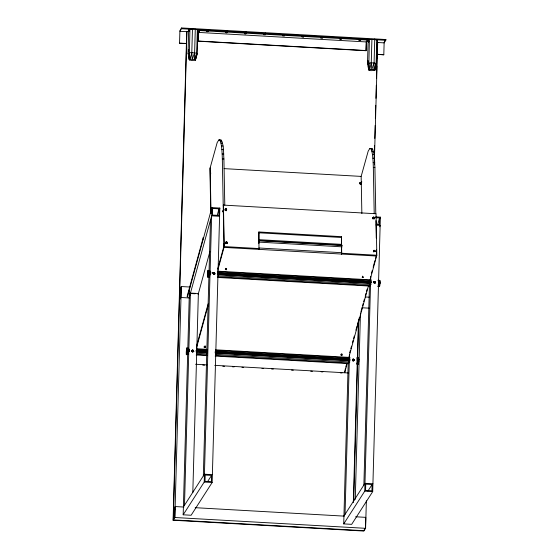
<?xml version="1.0" encoding="UTF-8"?>
<svg xmlns="http://www.w3.org/2000/svg" width="559" height="559" viewBox="0 0 559 559"><rect width="100%" height="100%" fill="white"/><g stroke="black" fill="none" stroke-linecap="round" stroke-linejoin="round"><path stroke-width="0.84" d="M197.341 29.732L196.684 53.224L195.58 59.785L192.317 59.149L189.263 59.673L189.941 29.313L195.28 29.25L197.341 29.732L197.844 30.361L197.187 53.846L195.28 60.253L191.457 60.491L189.263 59.673L188.048 53.329L188.697 29.844L189.941 29.313M376.794 39.906L376.144 63.398L375.033 69.966L371.777 69.323L368.716 69.847L369.401 39.486L374.74 39.423L376.794 39.906L377.297 40.534L376.64 64.019L374.733 70.427L370.917 70.665L368.716 69.847L367.501 63.502L368.157 40.017L369.401 39.486M186.503 43.602L179.551 43.204L179.9 30.682L181.647 27.95L385.906 39.528L384.243 42.875L377.29 42.477M186.937 31.688L179.984 31.29L181.647 27.95M366.362 500.808L365.593 528.318L363.839 531.05L173.094 520.233L186.741 31.674L189.571 31.479M186.958 31.332L173.311 519.891L364.056 530.708M173.709 509.542L173.444 518.941L174.757 516.893L175.023 507.495L173.709 509.542L175.449 509.647M179.851 289.534L179.593 298.932L180.906 296.885L181.165 287.487L179.851 289.534L181.591 289.632M173.094 520.233L174.848 517.508L181.298 286.536L190.011 287.033M188.621 51.344L188.669 49.604M195.28 29.25L194.623 52.735L192.317 59.149L191.8 52.574L192.457 29.089M189.466 351.541L187.083 351.345C186.783 339.145 185.399 363.399 187.083 351.345L189.459 351.122M187.342 297.074L211.882 207.606L219.827 208.06L212.161 482.494L191.122 515.244L183.177 514.797L187.67 353.875M187.817 348.655L189.452 289.296M184.491 505.259L190.416 293.084L198.368 293.531L192.806 492.668M198.333 41.212L198.592 31.814L199.905 29.767L198.683 32.429L198.333 41.212L366.026 50.722L366.376 41.939L367.605 39.277M199.605 31.108L199.081 30.878L199.102 30.095M193.631 350.821L192.799 351.772L191.877 351.185L191.891 350.619C193.162 348.725 193.554 352.498 193.631 350.821L193.449 350.276L192.387 350.032L191.779 351.394L192.003 350.444M206.963 31.66C204.894 30.871 210.436 31.611 206.963 31.66L206.991 30.878M207.655 31.674L207.675 30.892M208.158 31.59L208.186 30.808M210.701 273.987L208.325 273.791C208.025 261.591 206.641 285.845 208.325 273.791L210.701 273.568M203.336 475.919L208.905 276.649M209.073 270.563L210.484 220.092M183.177 514.797L204.217 482.04L211.882 207.606M212.651 208.479L212.469 215.061L218.828 215.425L219.009 208.835L212.651 208.479L212.189 210.163M211.561 475.402L211.386 481.662L205.027 481.306L205.202 475.038L211.561 475.402L207.822 481.222M226.039 32.743C223.97 31.954 229.511 32.695 226.039 32.743L226.06 31.961M226.723 32.757L226.751 31.975M244.576 33.722L246.4 33.603L244.576 33.722L244.597 32.932M245.115 33.826L245.135 33.044M245.799 33.84L245.82 33.058M339.802 38.976C343.492 38.18 339.844 40.527 339.823 38.194M339.949 39.123L339.97 38.34L341.193 38.459L341.172 39.242M340.124 38.85L340.145 38.068M340.487 39.235L340.508 38.452M340.759 38.816L340.78 38.026M375.599 216.892L380.372 217.158L372.706 491.599L351.667 524.349L343.722 523.895L348.215 362.973M345.036 514.364L349.501 354.357M358.878 40.059C362.56 39.263 358.92 41.611 358.899 39.277M359.018 40.206L359.039 39.423L360.779 39.458L360.758 40.241M359.199 39.934L359.22 39.151M359.563 40.311L359.584 39.528M359.828 39.892L359.856 39.109M360.248 40.325L360.269 39.542M360.485 39.955L360.506 39.172M352.862 360.814L352.547 359.549L353.498 359.067L354.175 359.926L353.512 360.855M353.323 502.639L358.375 321.767M366.026 50.722L366.292 41.324M353.749 500.822L357.592 363.203M357.739 357.977L358.808 319.65M356.516 364.077L358.256 364.175L358.459 363.574L358.794 359.682L358.431 357.914M355.258 499.306L360.464 312.907M368.101 60.651L368.004 64.131L367.501 63.502L371.26 62.748L376.144 63.398L376.64 64.019L374.733 70.427M368.612 42.379L368.661 40.639L368.157 40.017M374.74 39.423L374.083 62.908L371.777 69.323L371.26 62.748L371.917 39.263M363.881 485.023L369.443 285.754M343.722 523.895L364.754 491.144L370.757 276.439M374.244 158.525L374.607 145.438M374.803 138.457L375.173 125.37M375.369 118.389L375.732 105.302M375.928 98.328L376.291 85.241M376.486 78.26L376.829 66.046M377.046 58.192L377.388 45.978M374.292 164.29L377.702 42.149M365.502 527.71L365.768 518.312M376.85 54.391L383.802 54.789L384.152 42.26L385.906 39.528M372.105 484.506L371.931 490.767L365.572 490.411L365.747 484.143L372.105 484.506L367.899 491.054M375.578 217.717L379.554 217.94L379.365 224.522L376.186 224.348M377.758 286.522L379.498 286.62L379.694 286.019L379.854 280.373L379.477 280.967M194.623 52.735L194.406 59.352L196.684 53.224L191.8 52.574L189.284 52.805L188.048 53.329L188.551 53.957M374.083 62.908L373.866 69.526L376.144 63.398M186.427 350.584C186.168 360.255 187.894 344.239 186.427 350.584L187.908 350.793M207.662 273.03C207.41 282.7 209.136 266.685 207.662 273.03L209.15 273.239M358.599 361.778L358.564 358.752M379.841 284.224L379.806 281.198M209.877 273.644L209.325 276.649M188.558 352.254L188.187 354.14M349.102 361.359L348.55 363.175M369.709 285.195L369.869 285.747L370.289 284.293M214.635 273.847L214.586 272.617L213.391 272.722L214.705 273.12L214.376 274.196L214.859 273.12M374.726 283.287L375.403 282.225L374.593 281.491L373.936 281.827L374.481 281.666C375.648 281.463 374.998 283.755 375.306 282.54M375.403 282.225L375.18 282.952M191.8 52.574L190.284 59.275L189.284 52.805M371.26 62.748L369.744 69.449L368.744 62.978M191.723 351.066L192.093 350.339M214.572 273.931C214.824 271.632 211.449 274.196 213.922 272.582L214.754 273.295M352.932 359.137L352.436 359.716C353.064 358.466 354.86 360.01 353.679 360.855L353.959 360.45L353.344 360.876L352.422 360.289M353.875 360.583L354.175 359.926M187.09 296.536L203.231 237.582L203.259 238.966M189.249 297.332L190.416 293.084M189.221 297.528L211.651 215.837L219.596 216.291M217.158 215.571L219.009 208.835M219.366 209.744L219.827 208.06M198.096 294.614L209.884 251.662M223.216 205.915L223.439 205.104L376.039 213.755L376.829 255.232L369.939 280.387M225.249 208.877L225.025 209.688L226.095 209.583L226.479 210.491L226.311 208.773L225.06 209.339L225.773 210.1L226.702 209.681M225.046 210.631L225.27 209.821M225.522 209.464L225.745 208.654M226.095 209.583L226.311 208.773M226.115 210.855L226.339 210.044M226.472 209.988L226.688 209.178M196.628 345.888L208.123 303.928M217.779 268.676L223.984 246.009M196.426 348.11L208.151 305.305M217.807 270.053L224.236 246.582L223.439 205.104M225.885 242.061L225.473 243.333L226.157 242.648L227.115 243.675L227.324 242.368L226.381 241.844L225.885 242.061L225.899 243.004L227.331 242.865M225.682 243.815L225.899 243.004M226.157 242.648L226.381 241.844M226.723 242.774L226.947 241.963M227.101 243.172L227.324 242.368M258.873 243.57L258.887 231.971L341.542 236.66L341.64 254.066L341.542 236.66M258.978 249.377L258.887 231.971M360.059 182.611L359.472 183.785L360.059 182.611L361.128 182.835L360.925 184.589L361.338 183.317M359.835 183.422L360.401 183.366L360.625 182.555M361.114 184.128L361.128 182.835M373.3 217.109L372.713 218.283L373.3 217.109L373.866 217.053L374.572 217.814L374.348 218.625L373.077 217.919M373.098 219.184L372.937 217.472M373.643 217.863L373.866 217.053M374.146 218.143L374.369 217.332M374.167 219.086L374.572 217.814M377.702 224.676L379.554 217.94M379.91 218.842L380.372 217.158M379.75 226.807L380.141 225.396L376.165 225.165M373.349 251.466L373.929 250.292L375.208 250.998L374.984 251.809L374.278 251.047L373.712 251.103L373.356 251.969L373.566 250.656M373.712 251.103L373.929 250.292M374.278 251.047L374.495 250.236M374.782 251.326L374.998 250.516M345.315 368.814L344.658 372.713L347.181 363.483M345.776 367.13L346.699 363.776M349.682 352.862L350.374 350.346M350.835 348.669L351.527 346.147M352.443 342.793L353.134 340.277M353.595 338.593L354.28 336.078M355.894 330.201L357.04 326.009M357.501 324.325L358.193 321.809M358.647 320.132L359.339 317.61M360.946 311.74L362.099 307.541M362.56 305.864L363.245 303.341M363.706 301.664L364.398 299.149M365.313 295.788L366.005 293.272M366.466 291.595L367.158 289.073M371.525 273.127L372.21 270.612M373.132 267.251L374.97 260.536M375.431 258.859L376.123 256.343M348.795 357.606L368.332 286.264M209.359 271.863L209.583 271.108L209.884 272.17M195.28 60.253L197.187 53.846L196.684 53.224M188.138 349.326L188.523 348.732M379.694 285.272L379.519 285.838L379.268 285.111M358.452 362.826L358.277 363.392L358.026 362.665M375.208 250.998L374.523 251.683L373.58 251.159M205.446 347.349L204.894 346.664L203.965 346.971L204.377 347.481L205.446 347.349L205.419 345.965M214.488 274.022L213.175 273.763L213.503 272.554M373.636 282.302L374.048 281.659M191.793 350.759L193.009 350.22M193.246 351.576L192.855 351.925L193.442 351.311M375.292 282.4L374.481 281.666L373.761 282.057L374.789 281.764M352.519 359.612L353.554 359.318M179.551 43.204L186.608 43.427M199.081 30.878L200.003 30.486M246.351 32.184L245.429 31.842M265.427 33.267L265.155 32.981M179.767 288.926L181.298 286.536M179.46 299.883L180.99 297.5L189.704 297.989M213.091 273.197L213.328 272.785M213.811 272.764L214.048 272.394M192.387 350.032L193.519 350.996M192.233 351.639L193.414 351.345L193.134 351.751M192.527 351.981L192.967 351.751M383.802 54.789L376.962 54.223M173.618 508.935L175.156 506.545L183.862 507.041M183.394 506.964L204.433 474.214L212.378 474.661M373.747 282.134L374.153 283.259M374.355 281.869L374.593 281.491M352.82 359.304L353.498 359.067M352.778 360.744L353.344 360.876M352.967 360.848L352.498 360.38L354.099 360.359M354.064 360.094L353.994 359.381M343.939 516.069L364.978 483.318L372.923 483.766M364.189 529.757L365.069 528.388M193.407 351.164L193.281 350.402M375.194 282.714L375.068 281.953M353.952 360.269L353.826 359.507M191.625 351.325L192.701 351.863L191.947 351.688M224.795 205.16L223.907 158.987C223.355 152.761 224.215 145.829 221.203 140.155L218.848 139.946L217.199 142.524L209.925 168.65L210.785 213.594M375.795 213.72L374.914 167.546C374.355 161.327 375.222 154.389 372.21 148.715L369.855 148.505L368.206 151.084L361.156 176.399L361.862 213.566M214.747 273.679L214.181 274.189L213.196 273.721L215.25 273.91M341.926 355.203L342.29 354.965L341.877 354.455L340.627 354.867L341.926 355.203L341.905 353.819M361.149 183.778L360.08 183.883L359.696 182.975M374.383 218.276L373.321 218.373M206.327 29.837L208.297 29.879M225.396 30.92L227.373 30.955M226.255 269.731L226.709 269.019L225.27 269.193L226.255 269.731L226.227 268.355M209.828 274.909L208.207 275.175L209.946 275.28M188.586 352.463L186.965 352.729L188.704 352.834M378.408 281.198L379.98 281.002L378.24 280.904M357.166 358.752L358.745 358.557L356.998 358.459M362.658 277.495L363.588 277.187L362.602 276.642L362.148 277.362L362.658 277.495L362.637 276.111M378.457 282.267L380.029 282.127L378.443 282.002M357.215 359.821L358.794 359.682L357.201 359.556M373.831 282.693L375.564 282.868M352.82 360.464L354.322 360.422M210.568 273.952L208.325 273.791L210.722 273.728M189.326 351.506L187.083 351.345L189.487 351.283M378.436 282.162L380.029 282.127L378.534 282.022M357.194 359.716L358.794 359.682L357.292 359.577M192.31 28.761L193.652 28.761M378.408 283.301L379.994 283.525L378.429 283.196M357.159 361.03L358.752 361.079L357.187 360.751M208.325 273.791L210.813 273.875M187.083 351.345L189.571 351.429M210.715 272.869L208.36 272.394L210.743 272.478M212.336 272.533L213.922 272.582M378.373 282.071L380.029 282.127M189.48 350.423L187.125 349.948L189.508 350.032M357.138 359.626L358.794 359.682M378.492 283.462L379.994 283.525M357.257 361.016L358.752 361.079L357.166 360.855M210.757 272.715L208.36 272.394L210.61 272.499M189.515 350.269L187.125 349.948L189.368 350.053M181.626 28.733L192.058 29.327M195.538 29.522L370.24 39.423M374.586 39.675L385.885 40.311M199.884 30.549L367.584 40.059M197.411 31.926L199.151 32.024M366.383 41.506L368.996 41.652M198.683 32.429L366.376 41.939M198.438 41.045L366.138 50.548M218.848 139.946L221.203 140.155M369.855 148.505L372.21 148.715M219.61 140.064L220.316 141.127L221.902 141.217M370.617 148.624L371.316 149.686L372.909 149.777M220.316 141.127L220.931 143.104L222.524 143.195M371.316 149.686L371.938 151.664L373.524 151.755M220.931 143.104L221.455 145.948L223.041 146.039M371.938 151.664L372.462 154.515L374.048 154.605M221.455 145.948L221.867 149.595L223.453 149.686M372.462 154.515L372.867 158.155L374.46 158.246M221.867 149.595L222.154 153.949L223.747 154.032M372.867 158.155L373.16 162.508L374.754 162.599M222.154 153.949L222.321 158.896L223.907 158.987M373.16 162.508L373.328 167.455L374.914 167.546M224.103 168.629L361.002 176.392M258.663 232.782L341.318 237.47M258.558 239.65L341.395 244.346M258.335 240.461L342.045 245.205M258.817 240.733L342.192 245.464M258.845 242.117L342.22 246.847M258.866 247.986L341.703 252.689M224.236 246.582L259.201 248.566M341.856 253.255L376.829 255.232M208.004 270.626L209.925 270.738M217.591 271.171L371.141 279.877M377.933 280.262L379.854 280.373M210.058 271.374L208.311 271.269L210.715 271.835M217.898 271.814L371.267 280.513M217.395 272.785L370.994 281.491M218.003 273.051L371.26 281.736M217.311 273.267L371.085 281.988M212.895 273.323L214.635 273.421M217.367 273.589L371.015 282.295M218.157 273.952L371.064 282.623M217.975 274.224L371.225 282.91M217.682 274.392L370.624 283.064M217.346 274.441L370.952 283.154M217.786 275.72L371.162 284.419M378.129 284.81L379.875 284.908L378.317 284.461M208.025 276.286L209.772 276.384M217.612 276.831L370.114 285.474M377.954 285.922L379.694 286.019M207.648 276.873L209.569 276.991M217.416 277.432L369.911 286.082M365.076 296.955L369.429 297.199M191.094 293.552L195.07 293.775M362.155 307.771L369.171 308.163M186.762 348.18L188.69 348.292M196.349 348.725L206.991 349.333M215.522 349.808L349.899 357.432M356.691 357.816L358.612 357.928M188.816 348.928L187.069 348.823L189.48 349.389M196.656 349.368L207.116 349.962M215.83 350.458L350.032 358.067M188.635 349.515L189.431 349.564M196.153 350.339L207.438 350.975M215.25 351.422L349.759 359.046M196.768 350.605L207.214 351.192M215.921 351.688L350.018 359.29M196.069 350.821L207.361 351.464M215.18 351.904L349.843 359.542M191.653 350.877L193.393 350.975M196.125 351.143L207.41 351.779M215.222 352.226L349.773 359.849M191.954 351.276L193.694 351.373M196.922 351.506L207.347 352.1M215.166 352.54L349.822 360.178M192.275 351.366L194.008 351.464M196.733 351.779L207.179 352.366M215.886 352.862L349.99 360.464M196.111 351.995L207.389 352.638M215.201 353.078L349.71 360.709M196.551 353.274L207.005 353.868M215.718 354.364L349.92 361.973M356.894 362.365L358.633 362.463L357.075 362.015M186.79 353.84L188.53 353.938M196.37 354.378L206.83 354.972M215.543 355.468L348.872 363.029M356.712 363.476L358.459 363.574M186.406 354.427L188.334 354.546M196.174 354.986L207.501 355.629M215.166 356.062L348.669 363.636M195.545 364.258L206.886 364.901M214.733 365.348L348.334 372.979M202.784 365.083L204.524 365.181M222.803 366.215L224.543 366.313M232.376 366.76L234.116 366.858M241.949 367.298L243.689 367.403M261.961 368.437L263.701 368.535M271.534 368.982L273.274 369.08M291.553 370.114L293.293 370.212M310.699 371.197L312.439 371.295M321.139 371.791L322.878 371.889M340.284 372.874L342.024 372.979M204.217 482.04L212.161 482.494M364.754 491.144L372.706 491.599M195.189 507.684L344.12 516.125M355.629 516.775L365.9 517.361M174.848 517.508L365.593 528.318M208.36 272.394L210.848 272.589M187.125 349.948L189.606 350.144M358.256 364.175L357.949 363.532M357.103 360.946L358.752 361.079M374.348 39.088L375.166 39.34M360.401 183.366L360.904 183.645M353.393 359.241L353.882 359.549M188.697 29.844L189.201 30.465M352.533 360.115L352.89 360.569M191.989 351.017L192.345 351.471M213.936 274.308L213.203 273.03M368.891 68.778L369.185 70.329M188.991 56.277L189.725 60.155M368.311 66.577L368.716 69.847M188.851 56.403L189.263 59.673M375.928 220.609L376.263 238.113M376.48 249.44L376.605 256.043L224.012 247.392L222.321 158.896M373.328 167.455L374.209 213.629M341.332 353.889L341.36 355.272M225.654 268.32L225.682 269.704M210.149 167.84L211.023 213.643M204.929 346.133L204.957 347.509M204.349 346.098L204.377 347.481M210.512 173.395C210.505 176.155 210.932 171.25 210.512 173.395M222.866 211.134C222.859 213.894 223.286 208.989 222.866 211.134M223.502 244.318C223.495 247.078 223.921 242.173 223.502 244.318M361.519 181.961C361.512 184.722 361.939 179.816 361.519 181.961M265.476 34.686L263.506 34.651L265.476 34.686M284.552 35.769L282.575 35.734L284.552 35.769M301.762 36.74L303.642 36.922L301.762 36.74M322.704 37.928L320.726 37.893L322.704 37.928"/></g></svg>
